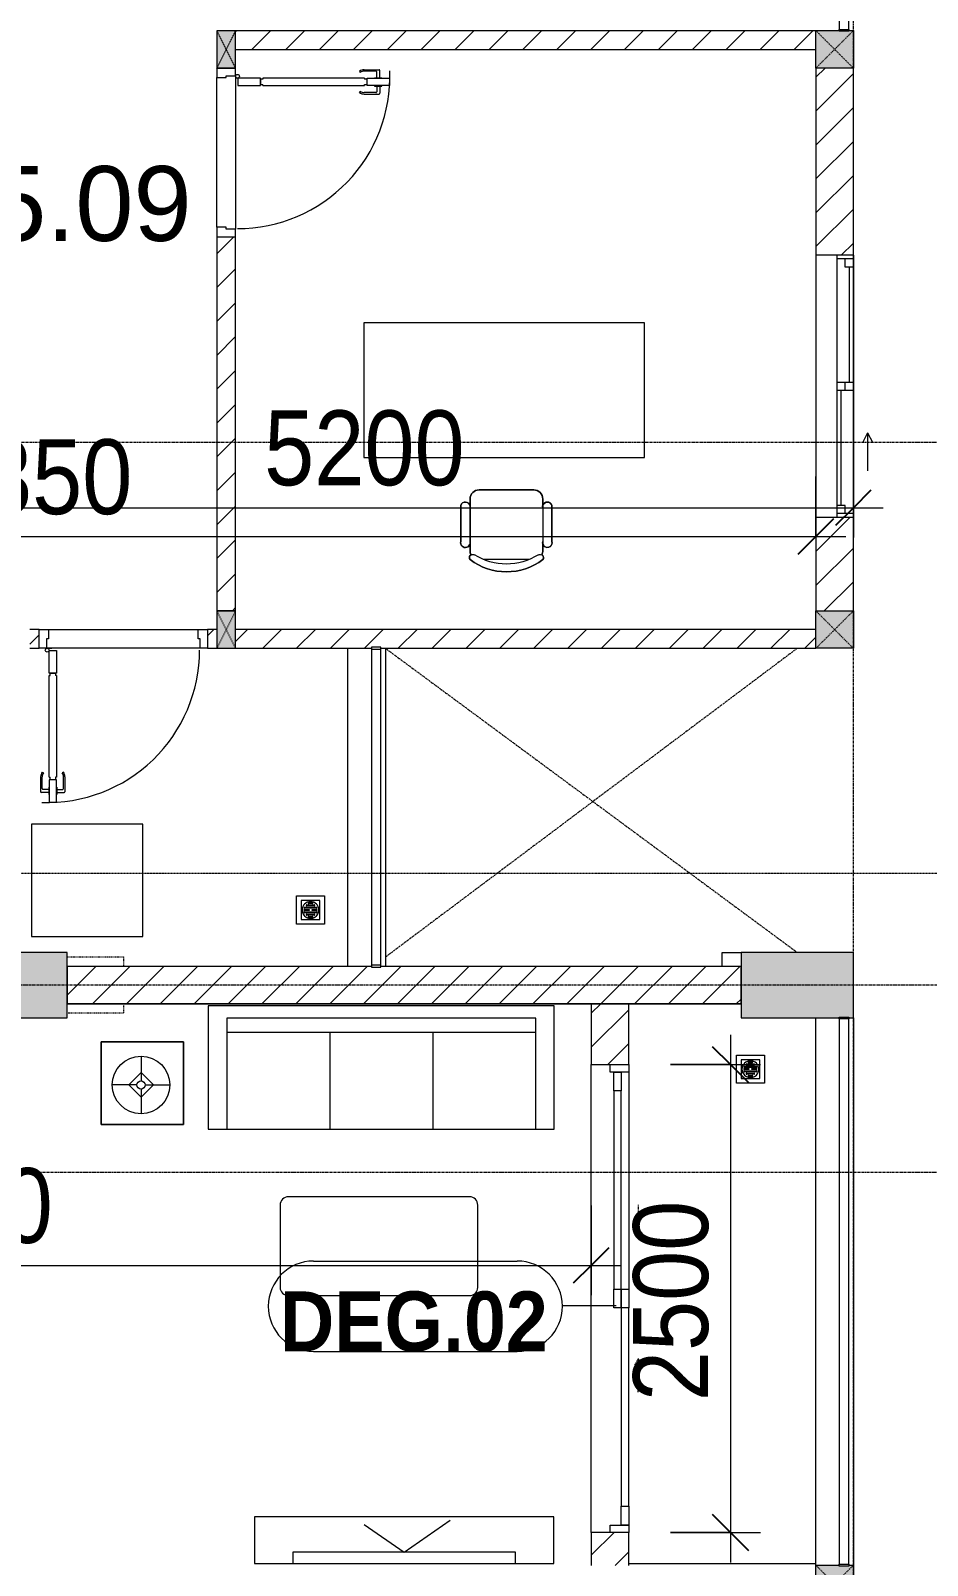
# Model space of a CAD drawing. Header units: millimetres. Extents: x 1591 to 239243, y -15958 to 82755.
# Drawn here: x 224856 to 229646, y 22437 to 30637 of the extents above; entities that cross this region are included whole.
import ezdxf

# ---------------------------------------------------------------- set-up
doc = ezdxf.new("R2010")
doc.units = ezdxf.units.MM
for name, pattern in [('Dash 1_8_', [6.35, 3.175, -3.175]), ('Dash Dot 3_16_', [7.9375, 4.7625, -1.5875, 0, -1.5875]), ('Dash_2_', [6, 3, -3]), ('Demolished', [7.14375, 4.7625, -2.38125]), ('Grid Line', [22.225, 12.7, -3.175, 3.175, -3.175])]:
    doc.linetypes.add(name, pattern=pattern)
for name, color, linetype, lineweight in [('0-1', 250, 'Continuous', 5), ('A-ANNO-DIMS', 211, 'Continuous', 9), ('A-ANNO-DIMS-160', 211, 'Continuous', 9), ('A-AREA', 32, 'Dash 1_8_', 9), ('A-AREA-IDEN', 2, 'Continuous', 9), ('A-DETL-DEMO', 6, 'Demolished', 9), ('A-DETL-GENF-1', 9, 'Continuous', 9), ('A-DOOR', 31, 'Continuous', 9), ('A-DOOR-1', 254, 'Continuous', 9), ('A-DOOR-2', 9, 'Continuous', 9), ('A-DOOR-FRAM', 31, 'Continuous', 9), ('A-DOOR-HDLN', 31, 'Dash_2_', 9), ('A-DOOR-IDEN', 31, 'Continuous', 9), ('A-FLOR-2', 9, 'Continuous', 9), ('A-FLOR-HRAL', 11, 'Continuous', 9), ('A-FLOR-HRAL-1', 254, 'Continuous', 9), ('A-FLOR-HRAL-2', 9, 'Continuous', 9), ('A-GLAZ', 151, 'Continuous', 9), ('A-WALL', 113, 'Continuous', 9), ('A-WALL-1', 253, 'Continuous', 18), ('A-WALL-2', 9, 'Continuous', 9), ('A-WALL-3', 113, 'Continuous', 18), ('A-WALL-PATT-1', 10, 'Continuous', 9), ('A-WALL-PATT-2', 111, 'Continuous', 9), ('G-ANNO-SYMB-1', 111, 'Dash Dot 3_16_', 18), ('G-IMPT-1', 254, 'Continuous', 9), ('I-FURN', 30, 'Continuous', 9), ('I-FURN-1', 254, 'Continuous', 9), ('M-EQPM-1', 254, 'Continuous', 9), ('S-COLS', 52, 'Continuous', 9), ('S-COLS-1', 52, 'Continuous', 5), ('S-COLS-2', 250, 'Continuous', 18), ('S-COLS-3', 7, 'Continuous', 9), ('S-COLS-4', 254, 'Continuous', 9), ('S-COLS-5', 253, 'Continuous', 18), ('S-COLS-6', 52, 'Continuous', 18), ('S-COLS-HDLN', 52, 'Dash_2_', 9), ('S-COLS-HDLN-1', 9, 'Dash_2_', 9), ('S-GRID-1', 1, 'Grid Line', 9)]:
    doc.layers.add(name, color=color, linetype=linetype, lineweight=lineweight)
doc.styles.add('Arial_9', font='arial_0.ttf', dxfattribs={"height": 400})
doc.styles.add('Arial_B_4', font='arialbd_0.ttf', dxfattribs={"width": 0.9, "height": 320})
doc.styles.add('UTM Avo', font='UTM Avo.ttf', dxfattribs={"width": 0.9, "height": 400})
doc.dimstyles.new('1_Dim_chi_tiet_2_5', dxfattribs={"dimscale": 304.8, "dimtxt": 399.720379, "dimasz": 0.629921, "dimexe": 0.524934, "dimexo": 0.0625, "dimgap": 0.052493, "dimtad": 1, "dimdec": 0, "dimrnd": 5, "dimzin": 0, "dimdsep": 46, "dimtxsty": 'UTM Avo', "dimblk1": 'OBLIQUE', "dimblk2": 'OBLIQUE', "dimsah": 1, "dimcen": 0.09, "dimdle": 0.524934, "dimazin": 0, "dimtfac": 1, "dimtdec": 4, "dimtix": 1, "dimtmove": 0, "dimatfit": 3, "dimfxl": 1.049869, "dimfxlon": 1, "dimtvp": 1, "dimtolj": 1, "dimtzin": 0, "dimarcsym": 2})
doc.dimstyles.new('1_Dim_chi_tiet_2_5_1', dxfattribs={"dimscale": 304.8, "dimtxt": 399.720379, "dimasz": 0.629921, "dimexe": 0.524934, "dimexo": 0.0625, "dimgap": 0.052493, "dimtad": 1, "dimdec": 0, "dimrnd": 5, "dimzin": 0, "dimdsep": 46, "dimtxsty": 'UTM Avo', "dimblk1": 'OBLIQUE', "dimblk2": 'OBLIQUE', "dimsah": 1, "dimcen": 0.09, "dimdle": 0.524934, "dimazin": 0, "dimtfac": 1, "dimtdec": 4, "dimtix": 1, "dimtmove": 0, "dimatfit": 3, "dimfxl": 1.049869, "dimfxlon": 1, "dimtvp": 1, "dimtolj": 1, "dimtzin": 0, "dimarcsym": 2})
pattern_1 = [(45, (0, 0), (-90.50967, 90.50967), [])]
pattern_2 = [(45, (101998.83, 0), (-90.50967, 90.50967), [])]

# ---------------------------------------------------------------- blocks, each defined once
blk = doc.blocks.new('NCV_TKTC_KET CAU_rvt-1-TKCS_MB TẦNG 5')
at = {"layer": 'S-COLS-1'}
for points in [[(123052.6, 25361.9), (123052.6, 25711.9), (122052.6, 25711.9), (122052.6, 25361.9), (123052.4, 25361.9)], [(127044.5, 25361.9), (127177.6, 25361.9), (127177.6, 25366.9), (127227.6, 25366.9), (127227.6, 25361.9), (127252.6, 25361.9), (127252.4, 25711.9), (126652.6, 25711.9), (126652.6, 25361.9), (126874.3, 25361.9)]]:
    blk.add_hatch(color=256, dxfattribs=at).paths.add_polyline_path(points)
at = {"layer": 'S-COLS-2'}
for p, q in [((123052.6, 25711.9), (122052.6, 25711.9)), ((123052.6, 25361.9), (123052.6, 25711.9)), ((126652.6, 25711.9), (126652.6, 25361.9)), ((127252.6, 25711.9), (126652.6, 25711.9)), ((127252.6, 25361.9), (127252.6, 25711.9)), ((122052.6, 25361.9), (123052.6, 25361.9)), ((126652.6, 25361.9), (127177.6, 25361.9)), ((127227.6, 25361.9), (127252.6, 25361.9))]:
    blk.add_line(p, q, dxfattribs=at)
at = {"layer": 'S-COLS-3'}
for p, q in [((126552.6, 25711.9), (126652.6, 25711.9)), ((126552.6, 25686.9), (126552.6, 25711.9)), ((126552.6, 25637.4), (126552.6, 25686.9))]:
    blk.add_line(p, q, dxfattribs=at)
blk = doc.blocks.new('DOOR_CW_01 CANH MO-PANEL KINH - DIW_01-900x2200-CỬA GỖ VÂN LAMINATE-553393-TKCS_MB TẦNG 5')
at = {"layer": 'A-DETL-GENF-1'}
for p, q in [((-399, 820.5), (-438, 820.5)), ((-399, 831.8), (-397, 831.8)), ((-399, 792.2), (-399, 831.8)), ((-397, 872), (-357, 872)), ((-397, 752), (-397, 872)), ((-397, 792.2), (-397, 831.8)), ((-357, 872), (-357, 752)), ((-357, 792.2), (-357, 831.8)), ((-355, 831.8), (-357, 831.8)), ((-355, 792.2), (-355, 831.8)), ((-355, 820.5), (-316, 820.5)), ((-442, 737), (-442, 816.5)), ((-434, 799.5), (-434, 737)), ((-399, 803.5), (-430, 803.5)), ((-397, 792.2), (-399, 792.2)), ((-357, 752), (-397, 752)), ((-397, 738), (-391, 738)), ((-397, 738), (-397, 196)), ((-363, 752), (-391, 752)), ((-391, 752), (-391, 738)), ((-363, 738), (-363, 752)), ((-357, 738), (-363, 738)), ((-357, 792.2), (-355, 792.2)), ((-357, 196), (-357, 738)), ((-355, 803.5), (-324, 803.5)), ((-320, 799.5), (-320, 737)), ((-312, 737), (-312, 816.5)), ((-433.9, 711.2), (-427.3, 715.8)), ((-320.1, 711.2), (-326.7, 715.8)), ((-397, 196), (-391, 196)), ((-357, 182), (-397, 182)), ((-397, 182), (-397, 62)), ((-391, 196), (-391, 182)), ((-391, 182), (-363, 182)), ((-357, 196), (-363, 196)), ((-363, 182), (-363, 196)), ((-357, 62), (-357, 182)), ((-397, 62), (-357, 62))]:
    blk.add_line(p, q, dxfattribs=at)
blk.add_circle((-407, 60), 10, dxfattribs=at)
for centre, radius, start, end in [((-438, 816.5), 4, 90, 180), ((-407, 60), 814, 360, 92), ((-316, 816.5), 4, 0, 90), ((-430, 799.5), 4, 90, 180), ((-324, 799.5), 4, 360, 90), ((-397, 737), 45, 180, 215), ((-397, 737), 37, 180, 215), ((-357, 737), 37, 325, 0), ((-357, 737), 45, 325, 0)]:
    blk.add_arc(centre, radius, start, end, dxfattribs=at)
at = {"layer": 'A-DOOR-2'}
for p, q in [((-410, 50), (-450, 50)), ((-450, 50), (-450, -50)), ((-410, 0), (-410, 50)), ((-400, 0), (-410, 0)), ((-407, 50), (-382, 50)), ((-400, -50), (-400, 0)), ((410, 0), (400, 0)), ((400, 0), (400, -50)), ((450, 50), (410, 50)), ((410, 50), (410, 0)), ((450, -50), (450, 50)), ((-450, -50), (-400, -50)), ((400, -50), (450, -50))]:
    blk.add_line(p, q, dxfattribs=at)
blk = doc.blocks.new('BAN LV A - BAN LV A_dwg_ban hoc2-348006-TKCS_MB TẦNG 5')
at = {"layer": 'I-FURN'}
for p, q in [((145.8, 437.4), (-145.8, 437.4)), ((-243, 354.4), (-243, 162)), ((-194.4, 388.8), (-194.4, 113.4)), ((194.4, 113.4), (194.4, 388.8)), ((194.4, 351.4), (194.4, 150.8)), ((243.7, 162), (243.7, 354.4)), ((-120.5, 64.8), (120.5, 64.8))]:
    blk.add_line(p, q, dxfattribs=at)
at = {"layer": 'I-FURN', "flags": 128}
blk.add_lwpolyline([(-737.8, 610.5), (-737.8, 1330.5), (-154.9, 1330.5), (762.2, 1330.5), (762.2, 610.5)], close=True, dxfattribs=at)
at = {"layer": 'I-FURN'}
for centre, radius, start, end in [((-145.8, 388.8), 48.6, 90, 180), ((145.8, 388.8), 48.6, 360, 90), ((-218.7, 347.3), 25.3, 343.7398, 163.7398), ((219.4, 347.3), 25.3, 16.2602, 170.70537), ((-218.7, 154.9), 25.3, 163.7398, 16.2602), ((-180.2, 75.4), 17.8, 57.97259, 216.69006), ((-145.8, 113.4), 48.6, 180, 207.58444), ((0, 359.3), 318.2, 237.57575, 302.42425), ((180.2, 75.4), 17.8, 323.30994, 122.02741), ((145.8, 113.4), 48.6, 332.41556, 0), ((219.4, 154.9), 25.3, 189.29463, 16.2602), ((0, 324), 324, 233.1301, 306.8699)]:
    blk.add_arc(centre, radius, start, end, dxfattribs=at)
blk = doc.blocks.new('BAN LV A - BAN LV A_dwg-348005-TKCS_MB TẦNG 5')
at = {"extrusion": (0, 0, -1), "zscale": -1, "rotation": 180}
blk.add_blockref('BAN LV A - BAN LV A_dwg_ban hoc2-348006-TKCS_MB TẦNG 5', (-729, 1383.7), dxfattribs=at)
blk = doc.blocks.new('BAN LV A - BAN LV A-348231-TKCS_MB TẦNG 5')
at = {"layer": 'I-FURN-1'}
for p, q in [((534.6, 1270.3), (534.6, 1235.9)), ((923.4, 1232.9), (923.4, 1270.3)), ((486, 1221.7), (486, 1029.3)), ((972.7, 1029.3), (972.7, 1221.7)), ((534.6, 1029.3), (534.6, 994.9)), ((923.4, 994.9), (923.4, 1032.3)), ((583.2, 946.3), (874.8, 946.3)), ((1491.2, 773.2), (-8.8, 773.2)), ((-8.8, 773.2), (-8.8, 53.2)), ((1491.2, 53.2), (1491.2, 773.2)), ((-8.8, 53.2), (1491.2, 53.2))]:
    blk.add_line(p, q, dxfattribs=at)
for centre, radius, start, end in [((548.9, 1308.3), 17.8, 143.30994, 240.59603), ((729, 1059.7), 324, 53.1301, 126.8699), ((909.2, 1308.3), 17.8, 299.40397, 36.69006), ((510.3, 1228.8), 25.3, 16.2602, 196.2602), ((583.2, 1270.3), 48.6, 152.41556, 180), ((874.8, 1270.3), 48.6, 360, 27.58444), ((948.4, 1228.8), 25.3, 343.7398, 170.70537), ((510.3, 1036.4), 25.3, 196.2602, 343.7398), ((583.2, 994.9), 48.6, 180, 270), ((874.8, 994.9), 48.6, 270, 360), ((948.4, 1036.4), 25.3, 189.29463, 343.7398)]:
    blk.add_arc(centre, radius, start, end, dxfattribs=at)
blk.add_blockref('BAN LV A - BAN LV A_dwg-348005-TKCS_MB TẦNG 5', (0, 0))
blk = doc.blocks.new('MAY GIAT - MAY GIAT_dwg-348053-TKCS_MB TẦNG 5')
at = {"layer": 'G-IMPT-1', "flags": 128}
blk.add_lwpolyline([(5, 596.6), (5, 2.3), (605, 2.3), (605, 596.6)], close=True, dxfattribs=at)
blk = doc.blocks.new('MAY GIAT - MAY GIAT-348233-TKCS_MB TẦNG 5')
at = {"layer": 'I-FURN-1'}
for p, q in [((5, 596.6), (5, 2.3)), ((605, 596.6), (5, 596.6)), ((605, 2.3), (605, 596.6)), ((5, 2.3), (605, 2.3))]:
    blk.add_line(p, q, dxfattribs=at)
blk.add_blockref('MAY GIAT - MAY GIAT_dwg-348053-TKCS_MB TẦNG 5', (0, 0))
blk = doc.blocks.new('THU NUOC - THU NUOC-455054-TKCS_MB TẦNG 5')
at = {"layer": 'M-EQPM-1'}
for p, q in [((-66.3, -70.6), (-66.3, 79.4)), ((-66.3, 79.4), (83.7, 79.4)), ((58.7, 54.4), (-41.3, 54.4)), ((-41.3, 54.4), (-41.3, -45.6)), ((-23.3, 19.6), (40.9, 19.6)), ((40.9, 13.6), (-23.3, 13.6)), ((-23.3, 7.2), (0.7, 7.2)), ((0.7, 1.2), (-23.3, 1.2)), ((-11, 32.1), (28.5, 32.1)), ((28.5, 26.1), (-11, 26.1)), ((-1.1, 44.5), (18.5, 44.5)), ((18.5, 38.5), (-1.1, 38.5)), ((0.7, 7.2), (0.7, 1.2)), ((16.7, 1.2), (16.7, 7.2)), ((16.7, 7.2), (40.9, 7.2)), ((40.9, 1.2), (16.7, 1.2)), ((58.7, -45.6), (58.7, 54.4)), ((83.7, 79.4), (83.7, -70.6)), ((83.7, -70.6), (-66.3, -70.6)), ((-41.3, -45.6), (58.7, -45.6)), ((-23.3, -4.8), (40.9, -4.8)), ((40.9, -10.8), (-23.3, -10.8)), ((-11, -17.3), (28.5, -17.3)), ((28.5, -23.3), (-11, -23.3)), ((-1.1, -29.6), (18.5, -29.6)), ((18.5, -35.6), (-1.1, -35.6))]:
    blk.add_line(p, q, dxfattribs=at)
for centre, radius, start, end in [((8.7, 4.4), 45, 0, 180), ((8.7, 4.4), 45, 360, 180), ((8.7, 4.4), 45, 180, 0), ((8.7, 4.4), 45, 180, 360), ((-23.3, 16.6), 3, 90, 270), ((-23.3, 4.2), 3, 90, 270), ((-11, 29.1), 3, 90, 270), ((-1.1, 41.5), 3, 90, 270), ((18.5, 41.5), 3, 270, 90), ((28.5, 29.1), 3, 270, 90), ((40.9, 16.6), 3, 270, 90), ((40.9, 4.2), 3, 270, 90), ((-23.3, -7.8), 3, 90, 270), ((-11, -20.3), 3, 90, 270), ((-1.1, -32.6), 3, 90, 270), ((18.5, -32.6), 3, 270, 90), ((28.5, -20.3), 3, 270, 90), ((40.9, -7.8), 3, 270, 90)]:
    blk.add_arc(centre, radius, start, end, dxfattribs=at)
blk = doc.blocks.new('Railing - 50 x 10mm-901205-TKCS_MB TẦNG 5')
at = {"layer": 'A-FLOR-HRAL-2'}
for p, q in [((25, 5), (-25, 5)), ((-25, 5), (-25, -5)), ((25, -5), (25, 5)), ((-25, -5), (25, -5))]:
    blk.add_line(p, q, dxfattribs=at)
blk = doc.blocks.new('Railing - Railing-884635-TKCS_MB TẦNG 5')
at = {"layer": 'A-FLOR-HRAL-2'}
for p, q in [((101769.1, 18071.7), (101769.1, 16382.9)), ((101819.1, 16382.9), (101819.1, 18071.7))]:
    blk.add_line(p, q, dxfattribs=at)
at = {"rotation": 180}
for p in [(101794.1, 18076.7), (101794.1, 16377.9)]:
    blk.add_blockref('Railing - 50 x 10mm-901205-TKCS_MB TẦNG 5', p, dxfattribs=at)
blk = doc.blocks.new('G1_SOF - BO TRU - 100x200-745959-TKCS_MB TẦNG 5')
at = {"layer": 'S-COLS'}
blk.add_hatch(color=256, dxfattribs=at).paths.add_polyline_path([(-50, 100), (-50, -100), (50, -100), (50, 100)])
at = {"layer": 'S-COLS-5'}
for p, q in [((50, 100), (-50, 100)), ((-50, 100), (-50, -100)), ((50, -100), (50, 100)), ((-50, -100), (50, -100))]:
    blk.add_line(p, q, dxfattribs=at)
at = {"layer": 'S-COLS-HDLN-1'}
for p, q in [((50, 100), (-50, -100)), ((-50, 100), (50, -100))]:
    blk.add_line(p, q, dxfattribs=at)
blk = doc.blocks.new('DOOR_CW_01 CANH MO-PANEL KINH - DIG_01-900x2200-CỬA NHÔM KÍNH-901215-TKCS_MB TẦNG 5')
at = {"layer": 'A-DETL-GENF-1'}
for p, q in [((-397, -182), (-397, -62)), ((-397, -62), (-357, -62)), ((-357, -62), (-357, -182)), ((-357, -182), (-397, -182)), ((-397, -196), (-391, -196)), ((-397, -738), (-397, -196)), ((-391, -196), (-391, -182)), ((-391, -182), (-363, -182)), ((-363, -182), (-363, -196)), ((-357, -196), (-363, -196)), ((-357, -196), (-357, -738)), ((-442, -737), (-442, -816.5)), ((-434, -799.5), (-434, -737)), ((-433.9, -711.2), (-427.3, -715.8)), ((-320.1, -711.2), (-326.7, -715.8)), ((-320, -799.5), (-320, -737)), ((-312, -737), (-312, -816.5)), ((-399, -803.5), (-430, -803.5)), ((-399, -792.2), (-399, -831.8)), ((-397, -792.2), (-399, -792.2)), ((-397, -738), (-391, -738)), ((-357, -752), (-397, -752)), ((-397, -752), (-397, -872)), ((-397, -792.2), (-397, -831.8)), ((-391, -752), (-391, -738)), ((-363, -752), (-391, -752)), ((-357, -738), (-363, -738)), ((-363, -738), (-363, -752)), ((-357, -872), (-357, -752)), ((-357, -792.2), (-357, -831.8)), ((-357, -792.2), (-355, -792.2)), ((-355, -792.2), (-355, -831.8)), ((-355, -803.5), (-324, -803.5)), ((-399, -820.5), (-438, -820.5)), ((-399, -831.8), (-397, -831.8)), ((-397, -872), (-357, -872)), ((-355, -831.8), (-357, -831.8)), ((-355, -820.5), (-316, -820.5))]:
    blk.add_line(p, q, dxfattribs=at)
blk.add_circle((-407, -60), 10, dxfattribs=at)
for centre, radius, start, end in [((-407, -60), 814, 268, 0), ((-397, -737), 45, 145, 180), ((-397, -737), 37, 145, 180), ((-357, -737), 37, 0, 35), ((-357, -737), 45, 360, 35), ((-438, -816.5), 4, 180, 270), ((-430, -799.5), 4, 180, 270), ((-324, -799.5), 4, 270, 0), ((-316, -816.5), 4, 270, 0)]:
    blk.add_arc(centre, radius, start, end, dxfattribs=at)
at = {"layer": 'A-DOOR-2'}
for p, q in [((-450, -50), (-450, 50)), ((-450, 50), (-400, 50)), ((-400, 50), (-400, 0)), ((400, 0), (400, 50)), ((400, 50), (450, 50)), ((450, 50), (450, -50)), ((-410, -50), (-450, -50)), ((-410, 0), (-410, -50)), ((-400, 0), (-410, 0)), ((-407, -50), (-382, -50)), ((410, 0), (400, 0)), ((410, -50), (410, 0)), ((450, -50), (410, -50))]:
    blk.add_line(p, q, dxfattribs=at)
blk = doc.blocks.new('LOBBY_SOFA_1 - LOBBY_SOFA_1-901220-TKCS_MB TẦNG 5')
at = {"layer": 'I-FURN'}
for p, q in [((-2556, 0), (-2556, -660)), ((-708, 0), (-2556, 0)), ((-708, -660), (-708, 0)), ((-2457, -66), (-2457, -660)), ((-807, -66), (-2457, -66)), ((-807, -660), (-807, -66)), ((-807, -143), (-2457, -143)), ((-1907, -143), (-1907, -660)), ((-1357, -143), (-1357, -660)), ((-3128.2, -193.5), (-2688.2, -193.5)), ((-3128.2, -633.5), (-3128.2, -193.5)), ((-2688.2, -193.5), (-2688.2, -633.5)), ((-2915.4, -269), (-2915.4, -401)), ((-2915.4, -357), (-2981.4, -423)), ((-2849.4, -423), (-2915.4, -357)), ((-2937.4, -423), (-3069.4, -423)), ((-2981.4, -423), (-2915.4, -489)), ((-2915.4, -489), (-2849.4, -423)), ((-2915.4, -445), (-2915.4, -577)), ((-2893.4, -423), (-2761.4, -423)), ((-2688.2, -633.5), (-3128.2, -633.5)), ((-2556, -660), (-708, -660)), ((-2172.3, -1064.5), (-2172.3, -1504.5)), ((-1160.3, -1020.5), (-2128.3, -1020.5)), ((-1116.3, -1504.5), (-1116.3, -1064.5)), ((-2128.3, -1548.5), (-1160.3, -1548.5))]:
    blk.add_line(p, q, dxfattribs=at)
for radius in [154, 22]:
    blk.add_circle((-2915.4, -423), radius, dxfattribs=at)
for centre, start, end in [((-2128.3, -1064.5), 90, 180), ((-1160.3, -1064.5), 0, 90), ((-2128.3, -1504.5), 180, 270), ((-1160.3, -1504.5), 270, 0)]:
    blk.add_arc(centre, 44, start, end, dxfattribs=at)
at = {"layer": 'I-FURN-1'}
for p, q in [((-708, 0), (-2556, 0)), ((-2556, 0), (-2556, -660)), ((-708, -660), (-708, 0)), ((-2688.2, -193.5), (-3128.2, -193.5)), ((-3128.2, -193.5), (-3128.2, -633.5)), ((-2688.2, -633.5), (-2688.2, -193.5)), ((-3128.2, -633.5), (-2688.2, -633.5)), ((-2556, -660), (-708, -660)), ((-2172.3, -1064.5), (-2172.3, -1504.5)), ((-1160.3, -1020.5), (-2128.3, -1020.5)), ((-1116.3, -1504.5), (-1116.3, -1064.5)), ((-2128.3, -1548.5), (-1160.3, -1548.5))]:
    blk.add_line(p, q, dxfattribs=at)
for centre, start, end in [((-2128.3, -1064.5), 90, 180), ((-1160.3, -1064.5), 0, 90), ((-2128.3, -1504.5), 180, 270), ((-1160.3, -1504.5), 270, 0)]:
    blk.add_arc(centre, 44, start, end, dxfattribs=at)
blk = doc.blocks.new('RES_BAN AN - RES_BAN AN-901223-TKCS_MB TẦNG 5')
at = {"layer": 'I-FURN-1'}
for p, q in [((1600, 0), (0, 0)), ((0, 0), (0, -250)), ((1600, -250), (1600, 0)), ((0, -250), (1600, -250))]:
    blk.add_line(p, q, dxfattribs=at)
blk = doc.blocks.new('KE TIVI-2 - KE TIVI-2-885819-TKCS_MB TẦNG 5')
at = {"layer": 'I-FURN-1'}
for p, q in [((-595.6, 0), (-595.6, -60)), ((595.6, 0), (-595.6, 0)), ((-595.6, -60), (595.6, -60)), ((0, -60), (-245.7, -232.1)), ((213, -209.1), (0, -60)), ((595.6, -60), (595.6, 0))]:
    blk.add_line(p, q, dxfattribs=at)
blk = doc.blocks.new('NCV_TKTC_TANG 5_rvt-1-TKCS_MB TẦNG 5')
at = {"layer": 'A-WALL-PATT-1'}
h = blk.add_hatch(dxfattribs=at)
h.set_pattern_fill('FP_1', color=256, style=0, pattern_type=2)
h.set_pattern_definition(pattern_1)
h.paths.add_polyline_path([(123952.6, 30536.9), (127052.6, 30537.4), (127052.6, 30636.9), (123952.6, 30636.9), (123952.6, 30537.4)])
h = blk.add_hatch(dxfattribs=at)
h.set_pattern_fill('FP_1', color=256, style=0, pattern_type=2)
h.set_pattern_definition(pattern_1)
h.paths.add_polyline_path([(123948, 27537.4), (123952.6, 27537.4), (123952.6, 29536.5), (123852.6, 29536.5), (123852.6, 27537.4)])
h = blk.add_hatch(dxfattribs=at)
h.set_pattern_fill('FP_1', color=256, style=0, pattern_type=2)
h.set_pattern_definition(pattern_1)
h.paths.add_polyline_path([(122852.6, 27336.9), (122902.6, 27336.9), (122902.6, 27436.9), (122852.6, 27436.9)])
h.paths.add_polyline_path([(123820.4, 27336.9), (123852.6, 27337.6), (123852.6, 27436.9), (123802.6, 27436.9), (123802.6, 27336.9)])
h = blk.add_hatch(dxfattribs=at)
h.set_pattern_fill('FP_1', color=256, style=0, pattern_type=2)
h.set_pattern_definition(pattern_1)
h.paths.add_polyline_path([(124552.6, 27336.9), (124677.6, 27336.9), (124677.6, 27342.4), (124727.6, 27342.4), (124727.6, 27336.9), (127052.6, 27336.9), (127052.6, 27436.9), (123952.6, 27436.9), (123952.6, 27336.9)])
at = {"layer": 'A-FLOR-2'}
for p, q in [((123852.6, 29586.5), (123852.6, 30386.5)), ((123952.6, 30396.5), (123952.6, 29576.5)), ((122952.6, 27436.9), (123752.6, 27436.9)), ((125852.6, 25436.9), (123052.6, 25436.9)), ((126652.6, 25436.9), (126052.6, 25436.9)), ((125852.6, 22612.4), (125852.6, 25112.4)), ((126052.6, 22446.9), (127052.6, 22446.9))]:
    blk.add_line(p, q, dxfattribs=at)
at = {"layer": 'A-WALL-1'}
for p, q in [((127052.6, 30636.9), (123952.6, 30636.9)), ((123952.6, 30536.9), (127052.6, 30536.9)), ((123852.6, 29536.5), (123852.6, 27537.4)), ((123952.6, 27537.4), (123952.6, 29536.5)), ((123852.6, 27537.4), (123952.6, 27537.4)), ((122902.6, 27436.9), (122852.6, 27436.9)), ((123852.6, 27436.9), (123802.6, 27436.9)), ((127052.6, 27436.9), (123952.6, 27436.9)), ((122852.6, 27336.9), (122902.6, 27336.9)), ((123802.6, 27336.9), (123852.6, 27336.9)), ((123952.6, 27336.9), (124677.6, 27336.9)), ((124727.6, 27336.9), (127052.6, 27336.9))]:
    blk.add_line(p, q, dxfattribs=at)
at = {"layer": 'A-WALL-2'}
for p, q in [((123852.6, 29586.5), (123852.6, 30386.5)), ((123952.6, 30396.5), (123952.6, 29576.5)), ((122952.6, 27436.9), (123752.6, 27436.9)), ((123762.6, 27336.9), (122942.6, 27336.9)), ((124552.6, 25637.4), (124552.6, 27336.9)), ((124752.6, 27336.9), (124752.6, 25637.4))]:
    blk.add_line(p, q, dxfattribs=at)
at = {"layer": 'A-DOOR-1', "rotation": 269.9999999999996}
blk.add_blockref('DOOR_CW_01 CANH MO-PANEL KINH - DIW_01-900x2200-CỬA GỖ VÂN LAMINATE-553393-TKCS_MB TẦNG 5', (123902.6, 29986.5), dxfattribs=at)
at = {"layer": 'A-DOOR-1'}
blk.add_blockref('DOOR_CW_01 CANH MO-PANEL KINH - DIG_01-900x2200-CỬA NHÔM KÍNH-901215-TKCS_MB TẦNG 5', (123352.6, 27386.9), dxfattribs=at)
at = {"layer": 'A-FLOR-HRAL-1'}
blk.add_blockref('Railing - Railing-884635-TKCS_MB TẦNG 5', (22908.5, 9260.7), dxfattribs=at)
at = {"layer": 'I-FURN-1'}
for name, p, rotation in [('BAN LV A - BAN LV A-348231-TKCS_MB TẦNG 5', (126128.2, 29129.7), 180), ('MAY GIAT - MAY GIAT-348233-TKCS_MB TẦNG 5', (122860.3, 26402.4), 269.9999999999991), ('RES_BAN AN - RES_BAN AN-901223-TKCS_MB TẦNG 5', (125652.9, 22446.9), 180), ('KE TIVI-2 - KE TIVI-2-885819-TKCS_MB TẦNG 5', (124852.9, 22446.9), 180)]:
    blk.add_blockref(name, p, dxfattribs=dict(at, rotation=rotation))
blk.add_blockref('LOBBY_SOFA_1 - LOBBY_SOFA_1-901220-TKCS_MB TẦNG 5', (126362.6, 25426.9), dxfattribs=at)
at = {"layer": 'M-EQPM-1', "rotation": 180}
for p in [(124361.2, 25943), (126711.3, 25093)]:
    blk.add_blockref('THU NUOC - THU NUOC-455054-TKCS_MB TẦNG 5', p, dxfattribs=at)
at = {"layer": 'S-COLS-4', "rotation": 180}
for p in [(123902.6, 30536.9), (123902.6, 27436.9)]:
    blk.add_blockref('G1_SOF - BO TRU - 100x200-745959-TKCS_MB TẦNG 5', p, dxfattribs=at)
blk = doc.blocks.new('G1_SOF - BO TRU - 200x200-3055084-TKCS_MB TẦNG 5')
at = {"layer": 'S-COLS'}
blk.add_hatch(color=256, dxfattribs=at).paths.add_polyline_path([(8.4, 100), (-100, 100), (-100, -100), (100, -100), (100, 100)])
at = {"layer": 'S-COLS-6'}
for p, q in [((-100, 100), (100, 100)), ((-100, -100), (-100, 100)), ((100, 100), (100, -100)), ((100, -100), (-100, -100))]:
    blk.add_line(p, q, dxfattribs=at)
at = {"layer": 'S-COLS-HDLN'}
for p, q in [((100, -100), (-100, 100)), ((-100, -100), (100, 100))]:
    blk.add_line(p, q, dxfattribs=at)
blk = doc.blocks.new('G1_SOF - BO TRU - 200x200-V36-TKCS_MB TẦNG 5')
at = {"layer": 'S-COLS'}
blk.add_hatch(color=256, dxfattribs=at).paths.add_polyline_path([(100, 100), (-100, 100), (-99.9, -100), (-75, -99.6), (-75, -96.6), (-25, -96.6), (-25, -100), (100, -99.6), (100, 0.4)])
at = {"layer": 'S-COLS-6'}
for p, q in [((-100, 100), (100, 100)), ((-100, -100), (-100, 100)), ((100, 100), (100, -100)), ((-75, -100), (-100, -100)), ((100, -100), (-25, -100))]:
    blk.add_line(p, q, dxfattribs=at)
at = {"layer": 'S-COLS-HDLN'}
for p, q in [((100, -100), (-100, 100)), ((-100, -100), (100, 100))]:
    blk.add_line(p, q, dxfattribs=at)
blk = doc.blocks.new('1_FAMILY RVT - W01-WxH 1400x1400xmm-389822-TKCS_MB TẦNG 5')
at = {"layer": 'A-GLAZ'}
for p, q in [((248.4, 172.39), (299.2, 197.79)), ((248.4, 172.39), (299.2, 146.99)), ((248.4, 172.39), (451.6, 172.39)), ((-700, 96.19), (-700, -103.81)), ((700, 96.19), (-700, 96.19)), ((-700, 96.19), (-636.5, 96.19)), ((-680.95, 96.19), (-680.95, 7.29)), ((-636.5, 96.19), (-22.225, 96.19)), ((-636.5, 96.19), (-636.5, 51.74)), ((-22.225, 7.29), (-22.225, 96.19)), ((-22.225, 96.19), (22.225, 96.19)), ((22.225, 96.19), (680.95, 96.19)), ((22.225, 96.19), (22.225, 7.29)), ((680.95, 96.19), (700, 96.19)), ((680.95, 96.19), (680.95, 7.29)), ((700, -103.81), (700, 96.19)), ((-700, 7.29), (-680.95, 7.29)), ((-636.5, 51.74), (-680.95, 51.74)), ((-680.95, 7.29), (-22.225, 7.29)), ((-636.5, 73.965), (-22.225, 73.965)), ((22.225, 51.74), (-22.225, 51.74)), ((-22.225, 7.29), (22.225, 7.29)), ((22.225, 29.515), (636.5, 29.515)), ((22.225, 7.29), (636.5, 7.29)), ((636.5, 51.74), (636.5, 7.29)), ((680.95, 51.74), (636.5, 51.74)), ((636.5, 7.29), (700, 7.29)), ((-700, -103.81), (700, -103.81))]:
    blk.add_line(p, q, dxfattribs=at)
blk = doc.blocks.new('Railing - 50 x 10mm-1251311-TKCS_MB TẦNG 5')
at = {"layer": 'A-FLOR-HRAL'}
for p, q in [((25, 5), (-25, 5)), ((-25, 5), (-25, -5)), ((25, -5), (25, 5)), ((-25, -5), (25, -5))]:
    blk.add_line(p, q, dxfattribs=at)
blk = doc.blocks.new('Railing - Railing-3262939-TKCS_MB TẦNG 5')
at = {"layer": 'A-FLOR-HRAL'}
for p, q in [((127177.6, 33481.9), (127177.6, 30644)), ((127227.6, 30644), (127227.6, 33481.9))]:
    blk.add_line(p, q, dxfattribs=at)
at = {"extrusion": (0, 0, -1), "zscale": -1}
for p in [(-127202.6, 33486.9), (-127202.6, 30639)]:
    blk.add_blockref('Railing - 50 x 10mm-1251311-TKCS_MB TẦNG 5', p, dxfattribs=at)
blk = doc.blocks.new('Railing - Railing-3262956-TKCS_MB TẦNG 5')
at = {"layer": 'A-FLOR-HRAL'}
for p, q in [((127177.6, 25356.9), (127177.6, 22442.4)), ((127227.6, 22442.4), (127227.6, 25356.9))]:
    blk.add_line(p, q, dxfattribs=at)
at = {"extrusion": (0, 0, -1), "zscale": -1}
for p in [(-127202.6, 25361.9), (-127202.6, 22437.4)]:
    blk.add_blockref('Railing - 50 x 10mm-1251311-TKCS_MB TẦNG 5', p, dxfattribs=at)
blk = doc.blocks.new('DEG_02-DEG_03 - DEG_02-2500x2400mm-CỬA ĐI 02 CÁNH TRƯỢT-841416-TKCS_MB TẦNG 5')
at = {"layer": 'A-DOOR'}
for p, q in [((-1210, -100), (-1210, -60)), ((-1210, -60), (-1110, -60)), ((-1110, -60), (-1110, -100)), ((-50, -60), (-1110, -60)), ((-50, -60), (-50, -20)), ((-50, -20), (50, -20)), ((50, -60), (-50, -60)), ((-50, -100), (-50, -60)), ((-50, -60), (50, -60)), ((50, -20), (50, -60)), ((1110, -20), (50, -20)), ((50, -60), (1110, -60)), ((50, -60), (50, -100)), ((1110, -60), (1110, -20)), ((1110, -20), (1210, -20)), ((1210, -60), (1110, -60)), ((1210, -20), (1210, -60)), ((-1110, -100), (-1210, -100)), ((-1110, -100), (-50, -100)), ((50, -100), (-50, -100))]:
    blk.add_line(p, q, dxfattribs=at)
at = {"layer": 'A-DOOR-FRAM'}
for p, q in [((-1250, 0), (-1210, 0)), ((-1250, -100), (-1250, 0)), ((-1210, 0), (-1210, -100)), ((1210, -100), (1210, 0)), ((1210, 0), (1250, 0)), ((1250, 0), (1250, -100)), ((-1210, -100), (-1250, -100)), ((1250, -100), (1210, -100))]:
    blk.add_line(p, q, dxfattribs=at)
at = {"layer": 'A-DOOR-HDLN'}
for p, q in [((-500.4, -151.1), (-320.4, -151.1)), ((-320.4, -151.1), (-355, -131.1)), ((-320.4, -151.1), (-355, -171.1)), ((320.4, -151.1), (355, -131.1)), ((320.4, -151.1), (355, -171.1)), ((500.4, -151.1), (320.4, -151.1))]:
    blk.add_line(p, q, dxfattribs=at)
blk = doc.blocks.new('DIMBLOCK70-TKCS_MB TẦNG 5')
at = {"layer": 'A-ANNO-DIMS-160'}
for p, q in [((221051.4, 24360), (221051.4, 23880)), ((221051.4, 24040), (221051.4, 24360)), ((227851.4, 24360), (227851.4, 23880)), ((227851.4, 24040), (227851.4, 24360)), ((220891.4, 24040), (228011.4, 24040))]:
    blk.add_line(p, q, dxfattribs=at)
at = {"layer": 'A-ANNO-DIMS-160', "lineweight": 25}
for p, q in [((221051.4, 24040), (221147.4, 24136)), ((227851.4, 24040), (227947.4, 24136)), ((221051.4, 24040), (220955.4, 23944)), ((227851.4, 24040), (227755.4, 23944))]:
    blk.add_line(p, q, dxfattribs=at)
at = {"layer": 'A-ANNO-DIMS-160', "color": 0, "insert": (223903.6, 24559.6), "char_height": 400, "width": 1314.636, "attachment_point": 1, "line_spacing_factor": 1.110334, "style": 'UTM Avo'}
blk.add_mtext('6800', dxfattribs=at)
blk = doc.blocks.new('_Oblique')
at = {"color": 0, "linetype": 'ByBlock', "lineweight": -2}
blk.add_line((-0.5, -0.5), (0.5, 0.5), dxfattribs=at)
blk = doc.blocks.new('DIMBLOCK216-TKCS_MB TẦNG 5')
at = {"layer": 'A-ANNO-DIMS-160'}
for p, q in [((228594.6, 25272.4), (228594.6, 22452.4)), ((228274.6, 25112.4), (228754.6, 25112.4)), ((228594.6, 25112.4), (228274.6, 25112.4)), ((228274.6, 22612.4), (228754.6, 22612.4)), ((228594.6, 22612.4), (228274.6, 22612.4))]:
    blk.add_line(p, q, dxfattribs=at)
at = {"layer": 'A-ANNO-DIMS-160', "lineweight": 25}
for p, q in [((228594.6, 25112.4), (228498.6, 25208.4)), ((228594.6, 25112.4), (228690.6, 25016.4)), ((228594.6, 22612.4), (228498.6, 22708.4)), ((228594.6, 22612.4), (228690.6, 22516.4))]:
    blk.add_line(p, q, dxfattribs=at)
at = {"layer": 'A-ANNO-DIMS-160', "color": 0, "insert": (228075, 23314.6), "char_height": 400, "width": 1314.636, "attachment_point": 1, "rotation": 90, "line_spacing_factor": 1.110334, "style": 'UTM Avo'}
blk.add_mtext('2500', dxfattribs=at)
blk = doc.blocks.new('STN_Door Tag - STN_Door Tag-1788670-TKCS_MB TẦNG 5')
at = {"layer": 'A-DOOR-IDEN'}
for p, q in [((-3.37, 1.495), (3.431, 1.495)), ((-3.37, -1.524), (3.431, -1.524))]:
    blk.add_line(p, q, dxfattribs=at)
for centre, start, end in [((-3.37, -0.015), 90, 270), ((3.431, -0.015), 270, 90)]:
    blk.add_arc(centre, 1.509, start, end, dxfattribs=at)
blk = doc.blocks.new('DIMBLOCK254-TKCS_MB TẦNG 5')
at = {"layer": 'A-ANNO-DIMS-160'}
for p, q in [((224051.4, 28408.5), (224051.4, 27928.5)), ((224051.4, 28088.5), (224051.4, 28408.5)), ((229251.4, 28408.5), (229251.4, 27928.5)), ((229251.4, 28088.5), (229251.4, 28408.5)), ((224051.4, 28088.5), (229411.4, 28088.5))]:
    blk.add_line(p, q, dxfattribs=at)
at = {"layer": 'A-ANNO-DIMS-160', "lineweight": 25}
for p, q in [((224051.4, 28088.5), (224147.4, 28184.5)), ((229251.4, 28088.5), (229347.4, 28184.5)), ((224051.4, 28088.5), (223955.4, 27992.5)), ((229251.4, 28088.5), (229155.4, 27992.5))]:
    blk.add_line(p, q, dxfattribs=at)
at = {"layer": 'A-ANNO-DIMS-160', "color": 0, "insert": (226103.6, 28608.1), "char_height": 400, "width": 1314.636, "attachment_point": 1, "line_spacing_factor": 1.110334, "style": 'UTM Avo'}
blk.add_mtext('5200', dxfattribs=at)
blk = doc.blocks.new('DIMBLOCK315-TKCS_MB TẦNG 5')
at = {"layer": 'A-ANNO-DIMS-160'}
for p, q in [((220701.4, 28254.2), (220701.4, 27774.2)), ((220701.4, 27934.2), (220701.4, 28254.2)), ((229051.4, 28254.2), (229051.4, 27774.2)), ((229051.4, 27934.2), (229051.4, 28254.2)), ((220541.4, 27934.2), (229211.4, 27934.2))]:
    blk.add_line(p, q, dxfattribs=at)
at = {"layer": 'A-ANNO-DIMS-160', "lineweight": 25}
for p, q in [((220701.4, 27934.2), (220797.4, 28030.2)), ((229051.4, 27934.2), (229147.4, 28030.2)), ((220701.4, 27934.2), (220605.4, 27838.2)), ((229051.4, 27934.2), (228955.4, 27838.2))]:
    blk.add_line(p, q, dxfattribs=at)
at = {"layer": 'A-ANNO-DIMS-160', "color": 0, "insert": (224328.6, 28453.9), "char_height": 400, "width": 1314.636, "attachment_point": 1, "line_spacing_factor": 1.110334, "style": 'UTM Avo'}
blk.add_mtext('8350', dxfattribs=at)

msp = doc.modelspace()

# ---------------------------------------------------------------- hatches: boundary and pattern name
at = {"layer": 'A-WALL-PATT-2'}
h = msp.add_hatch(dxfattribs=at)
h.set_pattern_fill('FP_1', color=256, style=0, pattern_type=2)
h.set_pattern_definition(pattern_2)
h.paths.add_polyline_path([(229051.4, 27536.9), (229251.4, 27536.9), (229251.3, 28037.4), (229051.4, 28037.4), (229051.4, 27850.4)])
h.paths.add_polyline_path([(229051.4, 29437.4), (229251.4, 29437.4), (229251.3, 30437.4), (229051.4, 30437.4), (229051.4, 29966.7)])
h = msp.add_hatch(dxfattribs=at)
h.set_pattern_fill('FP_1', color=256, style=0, pattern_type=2)
h.set_pattern_definition(pattern_2)
h.paths.add_polyline_path([(228237.3, 25437.4), (228651.4, 25437.4), (228651.4, 25637.4), (226726.4, 25636.8), (226726.4, 25633.6), (226676.4, 25633.6), (226676.4, 25637.4), (225051.4, 25636.8), (225051.4, 25437.4), (227851.4, 25437.4)])
h = msp.add_hatch(dxfattribs=at)
h.set_pattern_fill('FP_1', color=256, style=0, pattern_type=2)
h.set_pattern_definition(pattern_2)
h.paths.add_polyline_path([(228051.4, 22436.9), (228051.4, 22612.4), (227851.4, 22612.4), (227851.4, 22436.9)])
h.paths.add_polyline_path([(227951.4, 25112.4), (228051.4, 25112.4), (228051.4, 25436.9), (227851.4, 25436.9), (227851.4, 25112.4)])

# ---------------------------------------------------------------- linework, layer by layer
at = {"layer": 'A-AREA'}
for p, q in [((225051.4, 25689), (225351.4, 25689)), ((225351.4, 25689), (225351.4, 25637.4)), ((225351.4, 25437.4), (225351.4, 25386.9)), ((225351.4, 25386.9), (225051.4, 25386.9))]:
    msp.add_line(p, q, dxfattribs=at)
at = {"layer": 'A-DETL-DEMO'}
for p, q in [((228951.4, 27336.9), (226751.3, 25686.9)), ((226751.4, 27336.9), (228951.4, 25711.9))]:
    msp.add_line(p, q, dxfattribs=at)
at = {"layer": 'A-DOOR-IDEN'}
msp.add_line((227984.5, 23823), (227697, 23823), dxfattribs=at)
at = {"layer": 'A-WALL'}
for p, q in [((229051.4, 22437.4), (229051.4, 25361.9)), ((229251.4, 25361.9), (229251.4, 22437.4)), ((227851.4, 22612.4), (227851.4, 25112.4)), ((228051.4, 25072.4), (228051.4, 23912.4))]:
    msp.add_line(p, q, dxfattribs=at)
at = {"layer": 'A-WALL-3'}
for p, q in [((229051.4, 30437.4), (229051.4, 29437.4)), ((229251.4, 29437.4), (229251.4, 30437.4)), ((229051.4, 28037.4), (229051.4, 27536.9)), ((229251.4, 27536.9), (229251.4, 28037.4)), ((226676.4, 25637.4), (225051.4, 25637.4)), ((225051.4, 25637.4), (225051.4, 25437.4)), ((228651.4, 25637.4), (226726.4, 25637.4)), ((228651.4, 25437.4), (228651.4, 25637.4)), ((225051.4, 25437.4), (228651.4, 25437.4)), ((228051.4, 25436.9), (227851.4, 25436.9)), ((227851.4, 25436.9), (227851.4, 25112.4)), ((228051.4, 25112.4), (228051.4, 25436.9)), ((227851.4, 25112.4), (227951.4, 25112.4)), ((227951.4, 22612.4), (227851.4, 22612.4)), ((227851.4, 22612.4), (227851.4, 22436.9)), ((228051.4, 22436.9), (228051.4, 22612.4))]:
    msp.add_line(p, q, dxfattribs=at)
at = {"layer": 'G-ANNO-SYMB-1'}
msp.add_line((130746.6, 26135.3), (236925.7, 26135.3), dxfattribs=at)
at = {"layer": 'S-GRID-1'}
for p, q in [((229251.4, 19118.3), (229251.4, 76659.6)), ((229978.4, 28436.9), (136410.9, 28436.9)), ((227946.4, 25536.9), (138442.9, 25536.9)), ((231946.4, 25536.9), (227946.4, 25536.9)), ((229978.4, 24536.9), (136410.9, 24536.9))]:
    msp.add_line(p, q, dxfattribs=at)

# ---------------------------------------------------------------- block references
at = {"layer": '0-1'}
for name in ['NCV_TKTC_KET CAU_rvt-1-TKCS_MB TẦNG 5', 'NCV_TKTC_TANG 5_rvt-1-TKCS_MB TẦNG 5']:
    msp.add_blockref(name, (101998.8, 0), dxfattribs=at)
at = {"layer": 'A-DOOR', "rotation": 90.00000000000007}
msp.add_blockref('DEG_02-DEG_03 - DEG_02-2500x2400mm-CỬA ĐI 02 CÁNH TRƯỢT-841416-TKCS_MB TẦNG 5', (227951.4, 23862.4), dxfattribs=at)
at = {"layer": 'A-DOOR-IDEN', "xscale": 159.9999999999999, "yscale": 159.9999999999999, "zscale": 159.9999999999999}
msp.add_blockref('STN_Door Tag - STN_Door Tag-1788670-TKCS_MB TẦNG 5', (226906.6, 23823.7), dxfattribs=at)
at = {"layer": 'A-FLOR-HRAL'}
for name in ['Railing - Railing-3262939-TKCS_MB TẦNG 5', 'Railing - Railing-3262956-TKCS_MB TẦNG 5']:
    msp.add_blockref(name, (101998.8, 0), dxfattribs=at)
at = {"layer": 'A-GLAZ', "rotation": 270}
msp.add_blockref('1_FAMILY RVT - W01-WxH 1400x1400xmm-389822-TKCS_MB TẦNG 5', (229155.2, 28737.4), dxfattribs=at)
at = {"layer": 'S-COLS', "rotation": 180}
for name, p in [('G1_SOF - BO TRU - 200x200-V36-TKCS_MB TẦNG 5', (229151.4, 30537.4)), ('G1_SOF - BO TRU - 200x200-3055084-TKCS_MB TẦNG 5', (229151.4, 27436.9)), ('G1_SOF - BO TRU - 200x200-V36-TKCS_MB TẦNG 5', (229151.4, 22337.4))]:
    msp.add_blockref(name, p, dxfattribs=at)

# ---------------------------------------------------------------- texts
at = {"layer": 'A-AREA-IDEN', "insert": (224598, 29508.1), "char_height": 400, "width": 2233.6, "attachment_point": 8, "line_spacing_factor": 0.936439, "style": 'Arial_9'}
msp.add_mtext('\\pt8,16,24,32,40,48,56,64,72,80,88,96,104,112,120,128,136,144,152,160,168,176,184,192,200,208,216,224,232,240,248,256;A3.05.09', dxfattribs=at)
at = {"layer": 'A-DOOR-IDEN', "insert": (226903.3, 23738.4), "char_height": 320, "width": 1467.36, "attachment_point": 5, "line_spacing_factor": 0.936439, "style": 'Arial_B_4'}
msp.add_mtext('\\pt7.2,14.4,21.6,28.8,36,43.2,50.4,57.6,64.8,72,79.2,86.4,93.6,100.8,108,115.2,122.4,129.6,136.8,144,151.2,158.4,165.6,172.8,180,187.2,194.4,201.6,208.8,216,223.2,230.4;DEG.02', dxfattribs=at)

# ---------------------------------------------------------------- dimensions: what is measured, and where the dimension line sits
at = {"layer": 'A-ANNO-DIMS'}
for base, p1, p2, dimstyle, override, picture, middle in [((229251.4, 28088.5), (224051.4, 28408.5), (229251.4, 28408.5), '1_Dim_chi_tiet_2_5', {"dimpost": '<>', "dimfxl": 5200}, 'DIMBLOCK254-TKCS_MB TẦNG 5', (226651.4, 28311.5)), ((229051.4, 27934.2), (220701.4, 28254.2), (229051.4, 28254.2), '1_Dim_chi_tiet_2_5_1', {"dimpost": '<>', "dimfxl": 8350}, 'DIMBLOCK315-TKCS_MB TẦNG 5', (224876.4, 28157.2)), ((227851.4, 24040), (221051.4, 24360), (227851.4, 24360), '1_Dim_chi_tiet_2_5', {"dimpost": '<>', "dimfxl": 6800}, 'DIMBLOCK70-TKCS_MB TẦNG 5', (224451.4, 24263))]:
    dim = msp.add_linear_dim(base=base, p1=p1, p2=p2, dimstyle=dimstyle, override=override, dxfattribs=at)
    dim.commit()
    dim.dimension.update_dxf_attribs({"geometry": picture, "text_midpoint": middle})
dim = msp.add_linear_dim(base=(228594.6, 22612.4), p1=(228274.6, 25112.4), p2=(228274.6, 22612.4), angle=90, dimstyle='1_Dim_chi_tiet_2_5', override={"dimpost": '<>', "dimfxl": 2500}, dxfattribs=at)
dim.commit()
dim.dimension.update_dxf_attribs({"geometry": 'DIMBLOCK216-TKCS_MB TẦNG 5', "text_midpoint": (228371.6, 23862.4)})

doc.saveas('drawing.dxf')
